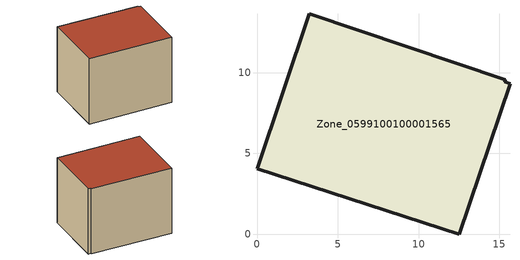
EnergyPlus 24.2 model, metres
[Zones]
Zone_0599100100001565
 floor ground (C_G): 15.36,9.54 15.32,9.44 15.65,9.32 12.51,0 0,4.04 3.23,13.63 z0
 wall outside (C_F): 15.36,9.54 3.23,13.63 0,4.04 12.51,0 15.65,9.32 15.32,9.44 15.36,9.54 z0:10.64
 roof outside (C_R): 15.32,9.44 15.36,9.54 3.23,13.63 0,4.04 12.51,0 15.65,9.32 z10.64
[BUILDING]
Pand.0599100100001565: North Axis=0; Terrain=City; Loads Convergence Tolerance Value=0.04; Temperature Convergence Tolerance Value=0.4; Solar Distribution=FullExterior; Maximum Number of Warmup Days=25; Minimum Number of Warmup Days=1
[Site:Location]
Rotterdam.The.Hague.AP_ZH_NLD Design_Conditions: Latitude=51.96; Longitude=4.45; Time Zone=1; Elevation=-4.5
[SITE:GROUNDTEMPERATURE:BUILDINGSURFACE]
18, 18, 18, 18, 18, 18, 18, 18, 18, 18, 18, 18
[MATERIAL] Thermal Absorptance=0.9; Solar Absorptance=0.7; Visible Absorptance=0.7
Name | Roughness | Thickness | Conductivity | Density | Specific Heat
G.D.2006-2014 | MediumSmooth | 0.15 | 0.06 | 540 | 1210
F.D.2006-2014 | Rough | 0.3 | 0.12 | 1920 | 840
R.D.2006-2014 | MediumRough | 0.2 | 0.08 | 1500 | 1000
[CONSTRUCTION]
C_G: G.D.2006-2014
C_F: F.D.2006-2014
C_R: R.D.2006-2014
[ZONE]
Zone_0599100100001565: Type=1; Multiplier=1; Ceiling Height=Autocalculate; Volume=Autocalculate; Floor Area=autocalculate; Part of Total Floor Area=Yes
[ZONEINFILTRATION:DESIGNFLOWRATE]
Infil_Zone_0599100100001565: Zone or ZoneList or Space or SpaceList=Zone_0599100100001565; Schedule=AlwaysOn; Design Flow Rate Calculation Method=Flow/Area; Flow Rate per Floor Area=0.0021; Constant Term Coefficient=1; Temperature Term Coefficient=0; Velocity Term Coefficient=0; Velocity Squared Term Coefficient=0
[HVACTEMPLATE:ZONE:IDEALLOADSAIRSYSTEM]
Zone_0599100100001565: Maximum Heating Supply Air Temperature=50; Minimum Cooling Supply Air Temperature=13; Maximum Heating Supply Air Humidity Ratio=0.0156; Minimum Cooling Supply Air Humidity Ratio=0.0077; Heating Limit=NoLimit; Cooling Limit=NoLimit; Dehumidification Control Type=ConstantSensibleHeatRatio; Cooling Sensible Heat Ratio=0.7; Dehumidification Setpoint=60; Humidification Control Type=None; Humidification Setpoint=30; Outdoor Air Method=None; Outdoor Air Flow Rate per Person=0.00944; Outdoor Air Flow Rate per Zone Floor Area=0; Outdoor Air Flow Rate per Zone=0; Demand Controlled Ventilation Type=None; Outdoor Air Economizer Type=NoEconomizer; Heat Recovery Type=None; Sensible Heat Recovery Effectiveness=0.7; Latent Heat Recovery Effectiveness=0.65
[ZONECONTROL:THERMOSTAT]
ThermostatControl_Zone_0599100100001565: Zone or ZoneList=Zone_0599100100001565; Control Type Schedule=DualSetpointControlType; Control 1=Thermostat_Zone_0599100100001565; Temperature Difference Between Cutout And Setpoint=0
[THERMOSTATSETPOINT:DUALSETPOINT]
Thermostat_Zone_0599100100001565: Heating Setpoint Temperature Schedule=HeatingSetpoint_Zone_0599100100001565; Cooling Setpoint Temperature Schedule=CoolingSetpoint_Zone_0599100100001565
[SCHEDULE:COMPACT]
HeatingSetpoint_Zone_0599100100001565: Through: 12/31, For: AllDays, Until: 24:00, 21
CoolingSetpoint_Zone_0599100100001565: Through: 12/31, For: AllDays, Until: 24:00, 24
DualSetpointControlType: Through: 12/31, For: AllDays, Until: 24:00, 4
AlwaysOn: Through: 12/31, For: AllDays, Until: 24:00, 1
